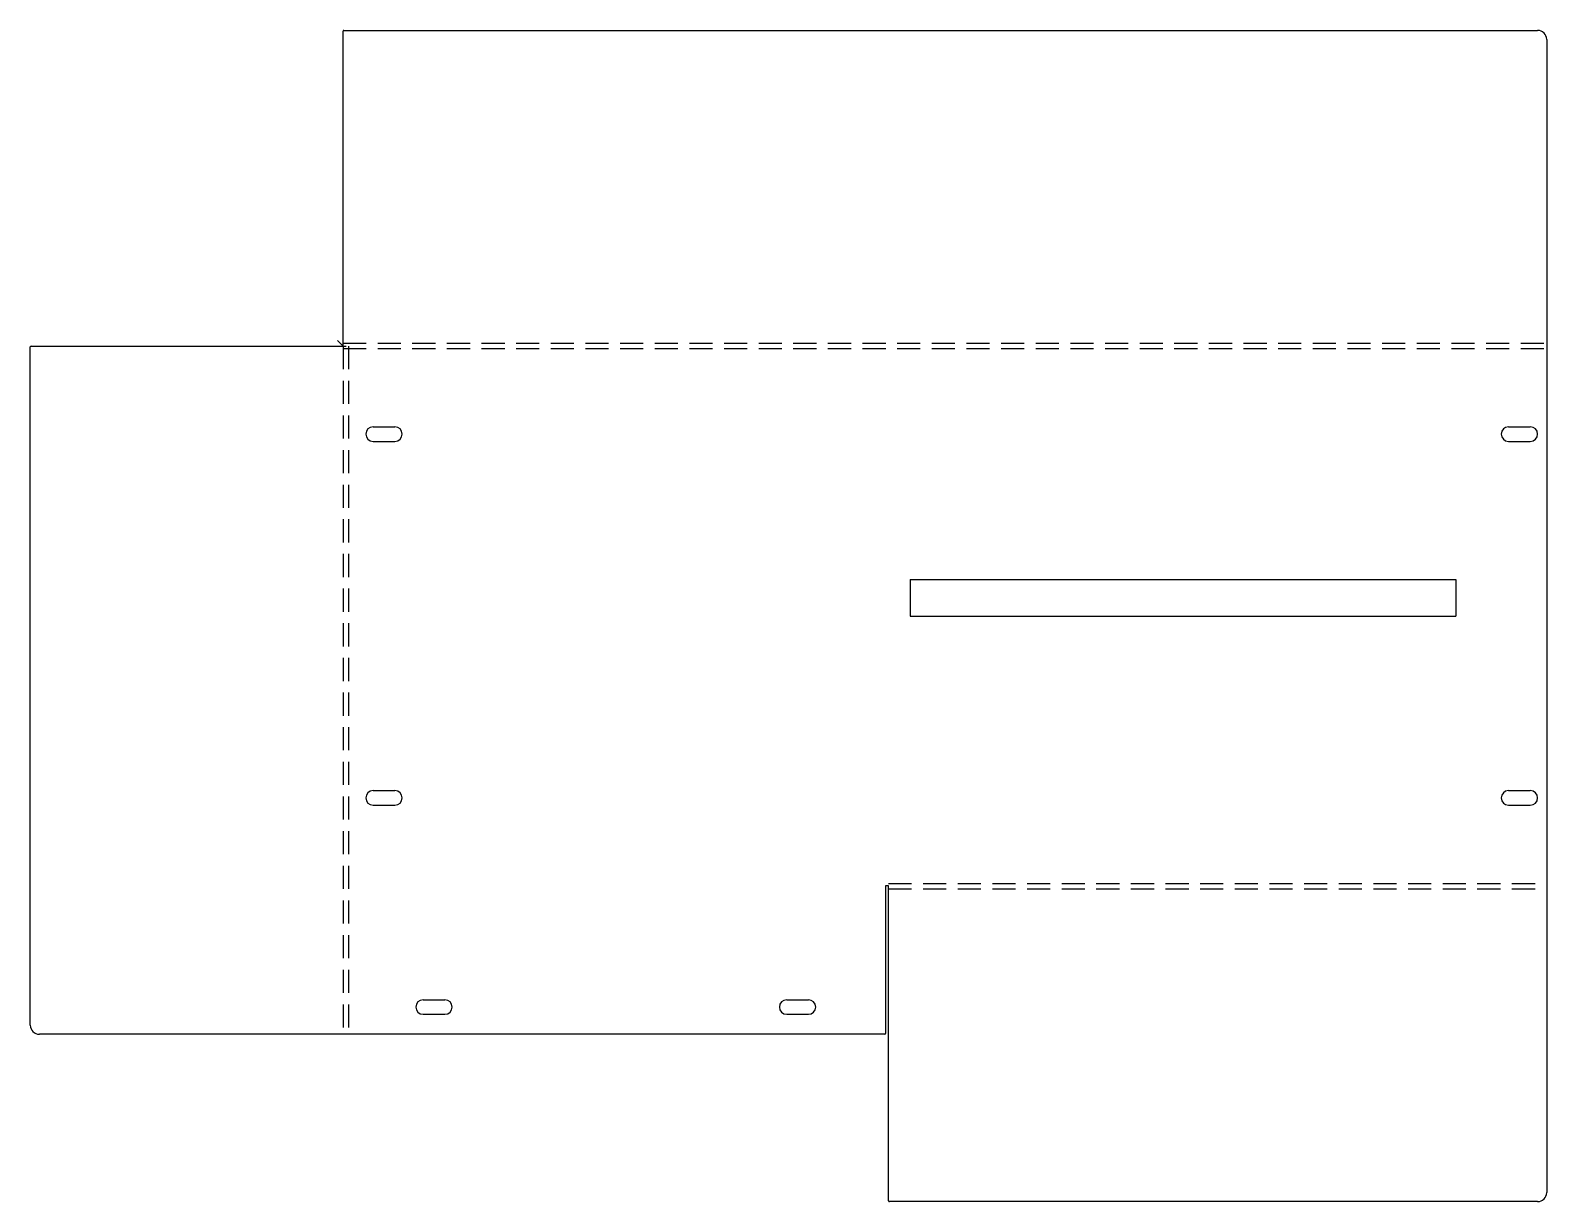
# Model space of a CAD drawing. Extents: x 0 to 834, y 0 to 644.
import ezdxf

# ---------------------------------------------------------------- set-up
doc = ezdxf.new("R2010")
doc.units = 0
doc.header["$MEASUREMENT"] = 0
doc.linetypes.add('DASHED', pattern=[19.05, 12.7, -6.35])
doc.layers.get('0').update_dxf_attribs({"linetype": 'CONTINUOUS'})

msp = doc.modelspace()

# ---------------------------------------------------------------- linework, layer by layer
for p, q in [((172, 470.4), (172, 643.5)), ((172.5, 644), (829, 644)), ((834, 639), (834, 5)), ((0, 97), (0, 469.9)), ((0.5, 470.4), (172, 470.4)), ((188.5, 426), (200.5, 426)), ((813, 426), (825, 426)), ((188.5, 418), (200.5, 418)), ((813, 418), (825, 418)), ((188.5, 226), (200.5, 226)), ((813, 226), (825, 226)), ((188.5, 218), (200.5, 218)), ((813, 218), (825, 218)), ((472, 173.6), (470.4, 173.6)), ((470.4, 173.6), (470.4, 92.5)), ((472, 0.5), (472, 173.6)), ((216, 111), (228, 111)), ((416, 111), (428, 111)), ((216, 103), (228, 103)), ((416, 103), (428, 103)), ((469.9, 92), (5, 92)), ((829, 0), (472.5, 0))]:
    msp.add_line(p, q)
at = {"color": 3}
for p, q in [((169, 473.4), (171.85, 470.55)), ((172.21, 470.4), (173.8, 470.4))]:
    msp.add_line(p, q, dxfattribs=at)
at = {"linetype": 'DASHED'}
for p, q in [((172, 472), (834, 472)), ((172, 470.4), (172, 92)), ((172, 469), (834, 469)), ((175, 470.4), (175, 92)), ((472, 175), (834, 175)), ((472, 172), (834, 172))]:
    msp.add_line(p, q, dxfattribs=at)
at = {"color": 1}
for p, q in [((484, 342), (784, 342)), ((484, 342), (484, 322)), ((784, 342), (784, 322)), ((484, 322), (784, 322))]:
    msp.add_line(p, q, dxfattribs=at)
for centre, radius, start, end in [((172.5, 643.5), 0.5, 90, 180), ((829, 639), 5, 0, 90), ((0.5, 469.9), 0.5, 90, 180), ((188.5, 422), 4, 90, 270), ((200.5, 422), 4, 270, 90), ((813, 422), 4, 90, 270), ((825, 422), 4, 270, 90), ((188.5, 222), 4, 90, 270), ((200.5, 222), 4, 270, 90), ((813, 222), 4, 90, 270), ((825, 222), 4, 270, 90), ((216, 107), 4, 90, 270), ((228, 107), 4, 270, 90), ((416, 107), 4, 90, 270), ((428, 107), 4, 270, 90), ((5, 97), 5, 180, 270), ((469.9, 92.5), 0.5, 270, 0), ((472.5, 0.5), 0.5, 180, 270), ((829, 5), 5, 270, 0)]:
    msp.add_arc(centre, radius, start, end)
at = {"color": 3}
msp.add_arc((172.21, 470.9), 0.5, 225, 270, dxfattribs=at)

doc.saveas('drawing.dxf')
